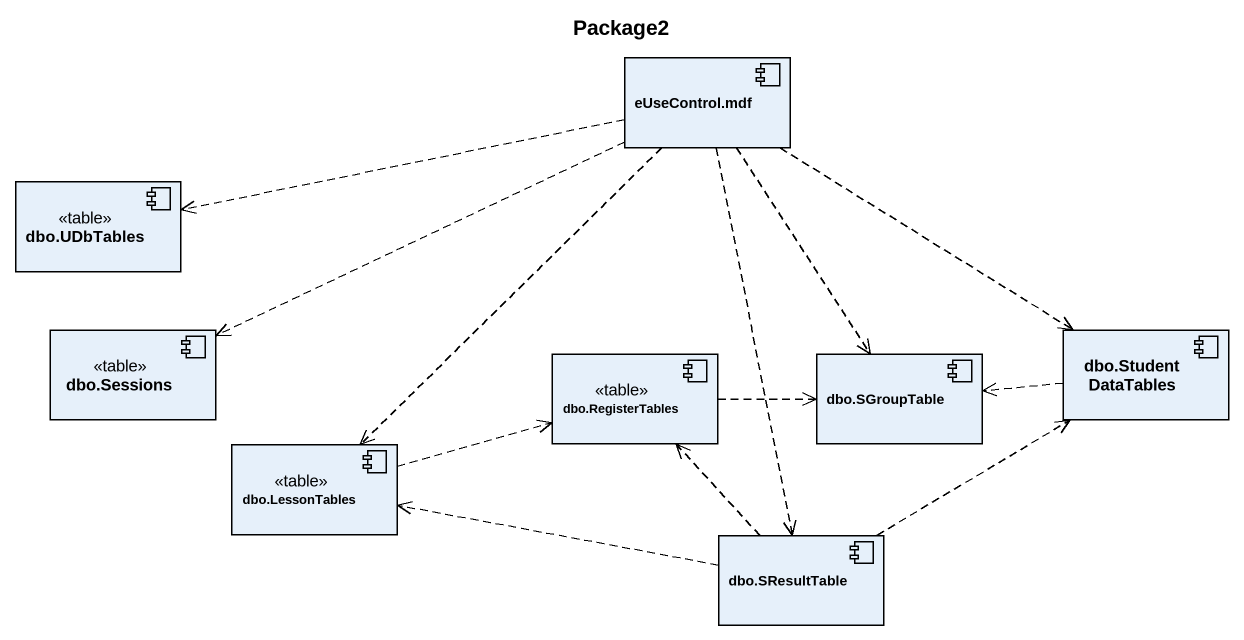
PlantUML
@startuml
title Package2
component "eUseControl.mdf" as eUseControl_mdf
component "dbo.UDbTables" as dbo_UDbTables <<table>>
component "dbo.Sessions" as dbo_Sessions <<table>>
component "dbo.RegisterTables" as dbo_RegisterTables <<table>>
component "dbo.SGroupTable" as dbo_SGroupTable
component "dbo.StudentDataTables" as dbo_StudentDataTables
component "dbo.LessonTables" as dbo_LessonTables <<table>>
component "dbo.SResultTable" as dbo_SResultTable
eUseControl_mdf .left.> dbo_UDbTables
eUseControl_mdf .left.> dbo_Sessions
eUseControl_mdf ..> dbo_SGroupTable
eUseControl_mdf ..> dbo_StudentDataTables
eUseControl_mdf ..> dbo_LessonTables
eUseControl_mdf ..> dbo_SResultTable
dbo_RegisterTables .right.> dbo_SGroupTable
dbo_StudentDataTables .left.> dbo_SGroupTable
dbo_LessonTables .right.> dbo_RegisterTables
dbo_SResultTable .up.> dbo_RegisterTables
dbo_SResultTable .right.> dbo_StudentDataTables
dbo_SResultTable .left.> dbo_LessonTables
@enduml
